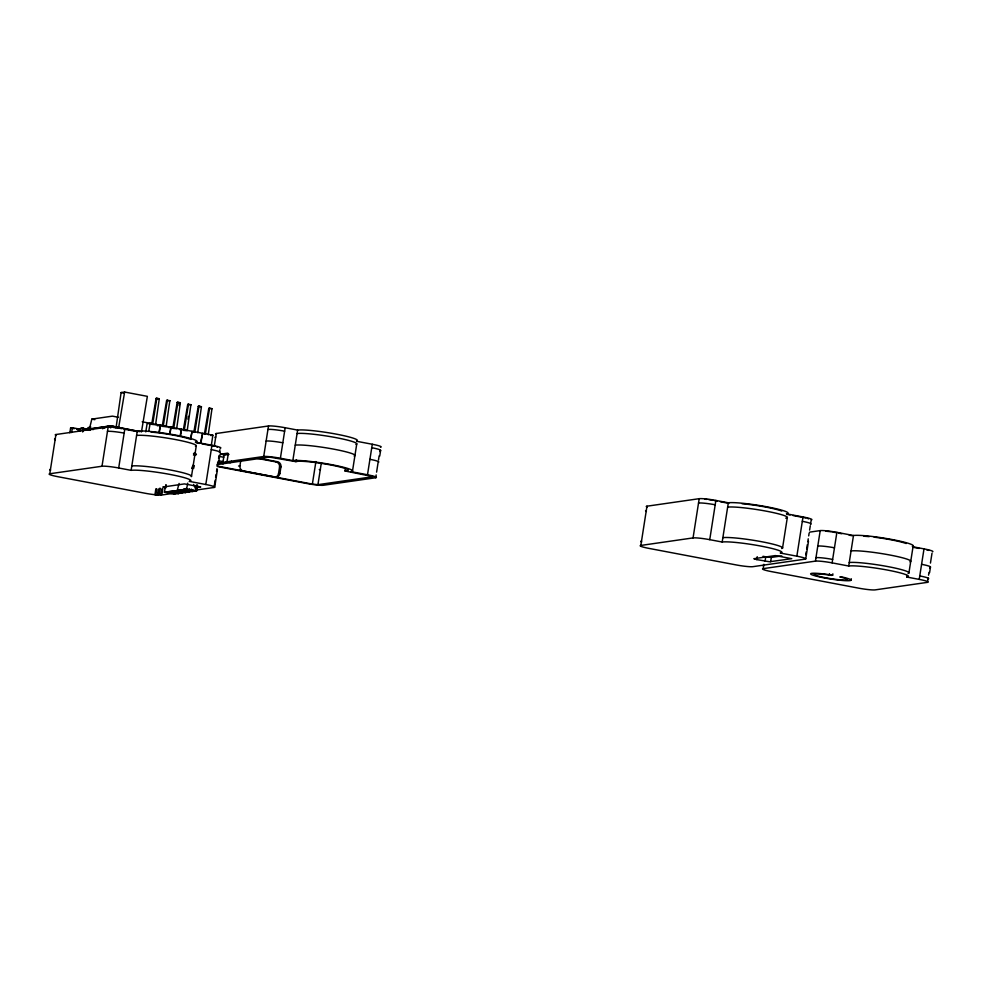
<?xml version="1.0" encoding="UTF-8"?>
<svg xmlns="http://www.w3.org/2000/svg" width="982" height="982" viewBox="0 0 982 982"><rect width="100%" height="100%" fill="white"/><g stroke="black" fill="none" stroke-linecap="round" stroke-linejoin="round"><path stroke-width="1.47" d="M178.356 490.534L178.343 493.516L168.008 491.97L174.845 494.02M117.926 427.096L117.447 426.654L118.957 427.342M193.638 468.475L193.896 465.505M165.823 484.875L164.375 492.203L177.19 490.595L185.512 492.473L186.322 488.177M80.279 431.172L80.536 428.606L90.062 430.325M178.675 490.46L178.343 493.516L172.697 490.669L178.871 492.252L178.343 493.516L177.251 490.902M189.428 488.913L189.096 491.957L183.695 489.085L192.681 491.442L191.306 489.085M194.988 455.476L195.357 452.542M192.582 468.635L192.963 465.664M116.011 428.054L121.105 392.555L124.628 392.039L147.361 396.347L141.457 431.957M159.293 398.729L155.573 424.74L151.682 424.334L156.089 398.41L159.293 398.729L156.089 398.41M169.825 400.73L166.105 426.74L162.214 426.335L166.633 400.398L169.825 400.73L166.633 400.398M180.369 402.73L176.65 428.741L172.758 428.336L177.165 402.399L180.369 402.73L177.165 402.399M190.901 404.719L187.181 430.742L183.29 430.325L187.709 404.4L190.901 404.719L187.709 404.4M197.713 432.731L201.433 406.72L199.027 406.18L198.241 406.401L193.822 432.325L194.817 432.19L199.027 406.18M208.258 434.731L211.977 408.721L209.559 408.181L208.773 408.389L204.366 434.326L205.348 434.179L209.559 408.181M159.244 489.196L158.274 494.953L157.365 495.149L154.996 494.609L155.831 488.827M162.828 488.68L161.858 494.437L160.95 494.633L158.581 494.093L159.415 488.312M154.996 494.609L155.88 494.584L156.739 488.778M158.581 494.093L159.465 494.069L160.324 488.263M214.702 487.219L217.427 469.654M805.743 558.893L808.481 541.327M71.625 432.546L72.349 427.735L78.548 428.901L78.179 431.307M179.166 405.664L179.608 402.767M187.955 419.277L188.384 416.368M211.412 444.662L212.873 435.222L150.148 423.352L147.067 423.856L145.79 431.908M172.231 493.492L161.785 495.002A13.306 1.326 8.9 0 1 145.115 493.246L57.999 476.724A13.306 1.326 8.9 0 1 49.787 473.754L55.925 434.523L108.155 426.998A13.306 1.326 8.9 0 1 124.837 428.753L137.271 431.11A31.043 3.081 8.9 0 1 174.882 434.952A31.043 3.081 8.9 0 1 196.118 441.974M49.787 473.754L102.005 466.241L108.155 426.998M90.516 429.527L89.399 429.024L110.045 426.016L115.876 426.802M116.441 426.937L140.021 431.687M102.005 466.241A13.306 1.326 8.9 0 1 118.687 467.984L124.837 428.753M118.687 467.984L131.134 470.353L137.271 431.11M159.415 432.043L160.471 425.316L157.316 425.771M169.96 434.044L171.015 427.305L168.904 427.612M166.191 485.022L165.737 487.931L162.767 487.072L184.444 483.905L200.721 486.949L197.505 487.502M180.492 436.033L181.547 429.306L179.436 429.613M190.815 439.384L192.079 431.307L190.545 438.279M191.49 476.393L196.265 445.877M197.48 484.961L196.547 490.89L174.33 494.093L164.375 492.203L180.676 490.178L186.04 491.221M215.156 480.21L214.015 487.477A13.306 1.326 8.9 0 0 205.803 484.507L211.94 445.276L195.357 442.121M214.26 446.307L216.273 433.504L268.491 425.979A13.306 1.326 8.9 0 1 285.173 427.735L297.62 430.091A31.043 3.081 8.9 0 1 335.218 433.934A31.043 3.081 8.9 0 1 356.466 440.955M215.61 477.301L216.065 474.404M216.519 471.495L216.973 468.586M217.427 465.677L218.114 461.319M218.569 458.41L219.023 455.513M219.931 449.695L219.477 452.604A13.306 1.326 8.9 0 0 211.265 449.633M229.002 454.359L224.768 454.961A2.222 0.675 -79.3 0 0 223.724 457.244L223.037 461.601A2.222 0.675 -79.3 0 0 223.405 463.688L219.256 462.903A2.222 0.675 -79.3 0 1 218.888 460.816L219.575 456.458A2.222 0.675 -79.3 0 1 220.619 454.175L227.677 453.156A2.222 0.675 -79.3 0 1 228.045 455.243L227.358 459.601A2.222 0.675 -79.3 0 1 226.314 461.884L230.463 462.669A2.222 0.675 -79.3 0 0 231.335 461.196M258.757 458.177L277.489 461.736A4.431 4.198 81.8 0 1 280.95 466.88L279.931 473.41A4.431 4.198 81.8 0 1 275.095 476.994L243.401 470.979A4.431 4.198 81.8 0 1 239.939 465.836L240.762 460.607M217.452 463.16L263.716 456.495L268.491 425.979M263.716 456.495A13.306 1.326 8.9 0 1 280.398 458.25L285.173 427.735M275.095 476.994L273.683 477.191A4.431 4.198 81.8 0 0 278.52 473.619L279.539 467.088A4.431 4.198 81.8 0 0 276.077 461.933L255.909 458.115M280.398 458.25L292.832 460.607L297.62 430.091M217.047 464.609L269.412 457.072L295.926 461.663L296.22 459.736M296.981 461.393L297.141 460.435M295.926 461.663A26.612 2.639 8.9 0 1 330.345 464.903A26.612 2.639 8.9 0 1 345.001 470.979L373.209 476.663L317.935 484.678L312.374 484.089L315.909 461.54M317.935 484.678L321.224 463.627M345.001 470.979L345.455 468.083M352.513 471.016L356.748 443.95M376.155 474.932L375.713 477.743A13.306 1.326 8.9 0 0 367.501 474.772L372.288 444.257L357.08 441.372M376.597 472.121L378.131 462.289A13.306 1.326 8.9 0 0 369.919 459.318M378.487 460.018L379.15 455.808M379.813 451.585L379.96 450.677A13.306 1.326 8.9 0 0 371.748 447.706M640.841 545.44L693.059 537.915A13.306 1.326 8.9 0 1 709.741 539.67L722.187 542.027A31.043 3.081 8.9 0 1 761.099 546.115A31.043 3.081 8.9 0 1 780.26 553.038L796.856 556.18A13.306 1.326 8.9 0 1 805.068 559.151L752.838 566.675A13.306 1.326 8.9 0 1 736.156 564.92L649.041 548.41A13.306 1.326 8.9 0 1 640.841 545.44L646.978 506.196L699.209 498.684A13.306 1.326 8.9 0 1 715.878 500.427L728.325 502.796A31.043 3.081 8.9 0 1 765.935 506.626A31.043 3.081 8.9 0 1 787.171 513.647M693.059 537.915L699.209 498.684M709.741 539.67L715.878 500.427M722.187 542.027L728.325 502.796M756.778 559.605L753.82 558.709L775.264 555.591L791.762 558.672L769.532 561.765L756.778 559.605L757.232 556.696M928.125 578.005L927.438 582.363L875.207 589.875A13.306 1.326 8.9 0 1 858.538 588.132L771.422 571.61A13.306 1.326 8.9 0 1 763.21 568.639L763.886 564.282M765.076 561.176L765.764 556.819L763.002 556.303M770.637 561.765L771.324 557.408L781.77 555.898M782.544 548.079L787.318 517.563M796.856 556.18L802.994 516.949L786.398 513.807M805.743 554.793L806.197 551.884M806.652 548.987L807.339 544.629M807.793 541.72L808.247 538.811M808.702 535.902L809.156 532.993M809.61 530.096L810.297 525.726M810.751 522.829L811.206 519.92A13.306 1.326 8.9 0 0 802.994 516.949M763.21 568.639L815.428 561.127L820.216 530.599A13.306 1.326 8.9 0 1 836.885 532.354L853.481 535.497A31.043 3.081 8.9 0 1 891.091 539.339A31.043 3.081 8.9 0 1 912.327 546.36M829.262 575.047L829.471 573.684M815.428 561.127A13.306 1.326 8.9 0 1 832.11 562.87L836.885 532.354M832.638 575.207A20.499 2.038 8.9 0 0 811.328 574.495A20.499 2.038 8.9 0 0 842.654 580.485A20.499 2.038 8.9 0 0 842.212 577.035L839.831 576.937A16.89 1.682 8.9 0 1 841.071 579.908A16.89 1.682 8.9 0 1 814.974 575.035A16.89 1.682 8.9 0 1 831.459 575.378L832.638 575.207L832.859 573.844M832.11 562.87L848.706 566.025L853.481 535.497M851.124 580.153L851.333 578.791M927.438 582.363A13.306 1.326 8.9 0 0 919.226 579.392L906.779 577.035L907.012 575.526M908.915 572.972L913.162 545.906M919.226 579.392L924.001 548.877L912.941 546.778M928.555 575.194L928.997 572.371M929.659 568.161L929.794 567.289A13.306 1.326 8.9 0 0 921.582 564.319M930.457 563.079L931.992 553.247M69.832 432.804L70.594 428.005L72.349 427.735M379.727 456.09L380.635 450.419M929.573 572.715L930.482 567.031M152.664 424.199L156.875 398.189M163.208 426.188L167.419 400.19M173.74 428.189L177.951 402.19M184.272 430.19L188.495 404.191M157.611 493.7L158.323 489.367M160.95 494.633L161.907 488.852M118.638 427.661L124.628 392.039M148.724 431.429L150.148 423.352M200.966 442.747L202.623 433.308L200.623 442.109M82.721 431.663L82.967 428.177L80.819 428.213L90.099 430.091L82.967 428.177M193.221 468.402L193.761 465.48M179.092 483.439L177.19 490.595L186.592 488.999L187.746 483.119M192.19 468.34L192.816 465.358M192.165 468.561L192.828 465.64M159.145 431.184L160.471 425.316M169.677 433.185L171.015 427.305M180.209 435.186L181.547 429.306M82.758 431.785L83.593 428.275M118.429 417.289L112.439 416.147L91.829 419.118L89.399 428.999L91.228 429.429M86.539 429.662L88.208 427.526L90.872 427.121M102.459 428.729L108.855 426.102L113.102 426.274L112.402 426.372M217.415 447.252L216.433 446.65M808.468 518.926L807.769 518.398M210.811 435.554L212.873 435.222M80.536 428.606L76.706 429.171L77.959 429.404M193.466 455.108L196.425 454.691M238.528 466.033L239.939 465.836M276.077 461.933L277.489 461.736M243.401 470.979L241.989 471.176A4.431 4.198 81.8 0 1 239.829 470.034M279.539 467.088L280.95 466.88M278.52 473.619L279.931 473.41M196.105 490.055L214.015 487.477M375.713 477.743L323.495 485.255A13.306 1.326 8.9 0 1 306.814 483.512L219.698 466.99A13.306 1.326 8.9 0 1 217.501 466.548M809.769 532.109L820.216 530.599M113.716 427.587L115.925 427.673M704.769 499.261L706.979 499.347M825.776 531.188L831.337 531.778M771.324 557.408L765.764 556.819M201.433 406.72L198.241 406.401M211.977 408.721L208.773 408.389M117.668 427.06L112.414 426.249M117.865 427.072L117.447 426.654M87.656 428.962L90.577 429.33M195.884 453.561L193.884 453.218M93.351 429.564L89.399 429.024L108.855 426.102L110.721 427.894M117.214 427.833L119.276 428.164M708.697 499.568L713.092 500.366M159.465 494.069L161.858 494.437M155.88 494.584L158.274 494.953M714.466 500.636L717.339 501.176M720.211 501.716L728.816 503.349M787.245 514.433L790.117 514.973M792.977 515.525L801.582 517.158M802.969 517.416L806.099 518.005M121.105 392.555L123.941 393.095M832.822 532.048L835.78 532.612M838.751 533.177L841.721 533.742M849.148 535.153L852.118 535.718M913.186 547.293L919.213 548.435M142.206 421.794L152.811 423.807M155.807 424.371L161.785 425.513M164.78 426.078L173.839 427.796M91.829 419.118L94.824 419.682M367.501 474.772L350.918 471.618A31.043 3.081 8.9 0 0 331.756 464.695A31.043 3.081 8.9 0 0 292.832 460.607M117.975 428.017L122.038 428.692M124.002 429.159L137.762 431.675M196.191 442.759L199.346 443.447M201.936 443.839L215.046 446.331M220.619 454.175L224.768 454.961M219.575 456.458L223.724 457.244M70.594 428.005L74.264 428.704M218.888 460.816L223.037 461.601M216.961 465.996L312.374 484.089M205.803 484.507L189.207 481.364A31.043 3.081 8.9 0 0 170.046 474.429A31.043 3.081 8.9 0 0 131.134 470.353M186.592 488.999L196.547 490.89L196.523 484.948M926.738 549.859L929.046 550.411M177.816 490.46L185.512 492.473L184.42 489.871M193.515 453.696L195.934 454.347M192.681 491.442L186.04 489.269L196.547 490.89L193.614 484.408M177.877 490.84L181.928 492.989M184.137 490.116L185.512 492.473M727.65 507.154A31.043 3.081 8.9 0 1 766.561 511.229A31.043 3.081 8.9 0 1 785.723 518.165M646.414 511.475A13.306 1.326 8.9 0 1 646.291 510.554M698.521 503.042A13.306 1.326 8.9 0 1 715.203 504.785M802.319 521.307A13.306 1.326 8.9 0 1 810.518 524.278M647.089 507.117A13.306 1.326 8.9 0 1 646.978 506.196M722.862 537.67A31.043 3.081 8.9 0 1 760.473 541.499A31.043 3.081 8.9 0 1 781.709 548.533M641.627 541.99A13.306 1.326 8.9 0 1 641.516 541.082M742.085 503.754A26.612 2.639 8.9 0 1 781.758 511.082M849.246 562.563A31.043 3.081 8.9 0 1 886.844 566.405A31.043 3.081 8.9 0 1 908.092 573.427M919.766 575.943A13.306 1.326 8.9 0 1 927.978 578.914M815.968 557.666A13.306 1.326 8.9 0 1 832.65 559.421M763.456 565.902A13.306 1.326 8.9 0 1 763.751 565.19M851.063 550.951A31.043 3.081 8.9 0 1 888.673 554.793A31.043 3.081 8.9 0 1 909.909 561.814M817.797 546.053A13.306 1.326 8.9 0 1 834.467 547.809M848.706 566.025A31.043 3.081 8.9 0 1 887.618 570.1A31.043 3.081 8.9 0 1 906.779 577.035M863.89 536.233A26.612 2.639 8.9 0 1 869.168 536.638M874.09 537.166A26.612 2.639 8.9 0 1 906.214 543.525M924.001 548.877A13.306 1.326 8.9 0 1 932.544 551.774M136.596 435.468A31.043 3.081 8.9 0 1 174.195 439.31A31.043 3.081 8.9 0 1 195.443 446.331M55.36 439.789A13.306 1.326 8.9 0 1 55.25 438.88M107.468 431.368A13.306 1.326 8.9 0 1 124.149 433.111M56.048 435.431A13.306 1.326 8.9 0 1 55.925 434.523M131.821 465.984A31.043 3.081 8.9 0 1 168.045 469.58A31.043 3.081 8.9 0 1 191.208 476.651M50.585 470.304A13.306 1.326 8.9 0 1 50.463 469.396M151.032 432.08A26.612 2.639 8.9 0 1 190.704 439.408M211.94 445.276A13.306 1.326 8.9 0 1 220.152 448.246M297.08 433.541A31.043 3.081 8.9 0 1 334.678 437.383A31.043 3.081 8.9 0 1 355.926 444.404M215.439 437.677A13.306 1.326 8.9 0 1 215.733 436.953M267.951 429.441A13.306 1.326 8.9 0 1 284.633 431.184M295.251 445.165A31.043 3.081 8.9 0 1 332.861 448.995A31.043 3.081 8.9 0 1 354.097 456.029M266.134 441.053A13.306 1.326 8.9 0 1 282.816 442.796M320.463 469.666A13.306 1.326 8.9 0 1 319.273 469.543M216.384 434.412A13.306 1.326 8.9 0 1 216.273 433.504M372.288 444.257A13.306 1.326 8.9 0 1 380.5 447.227"/></g></svg>
